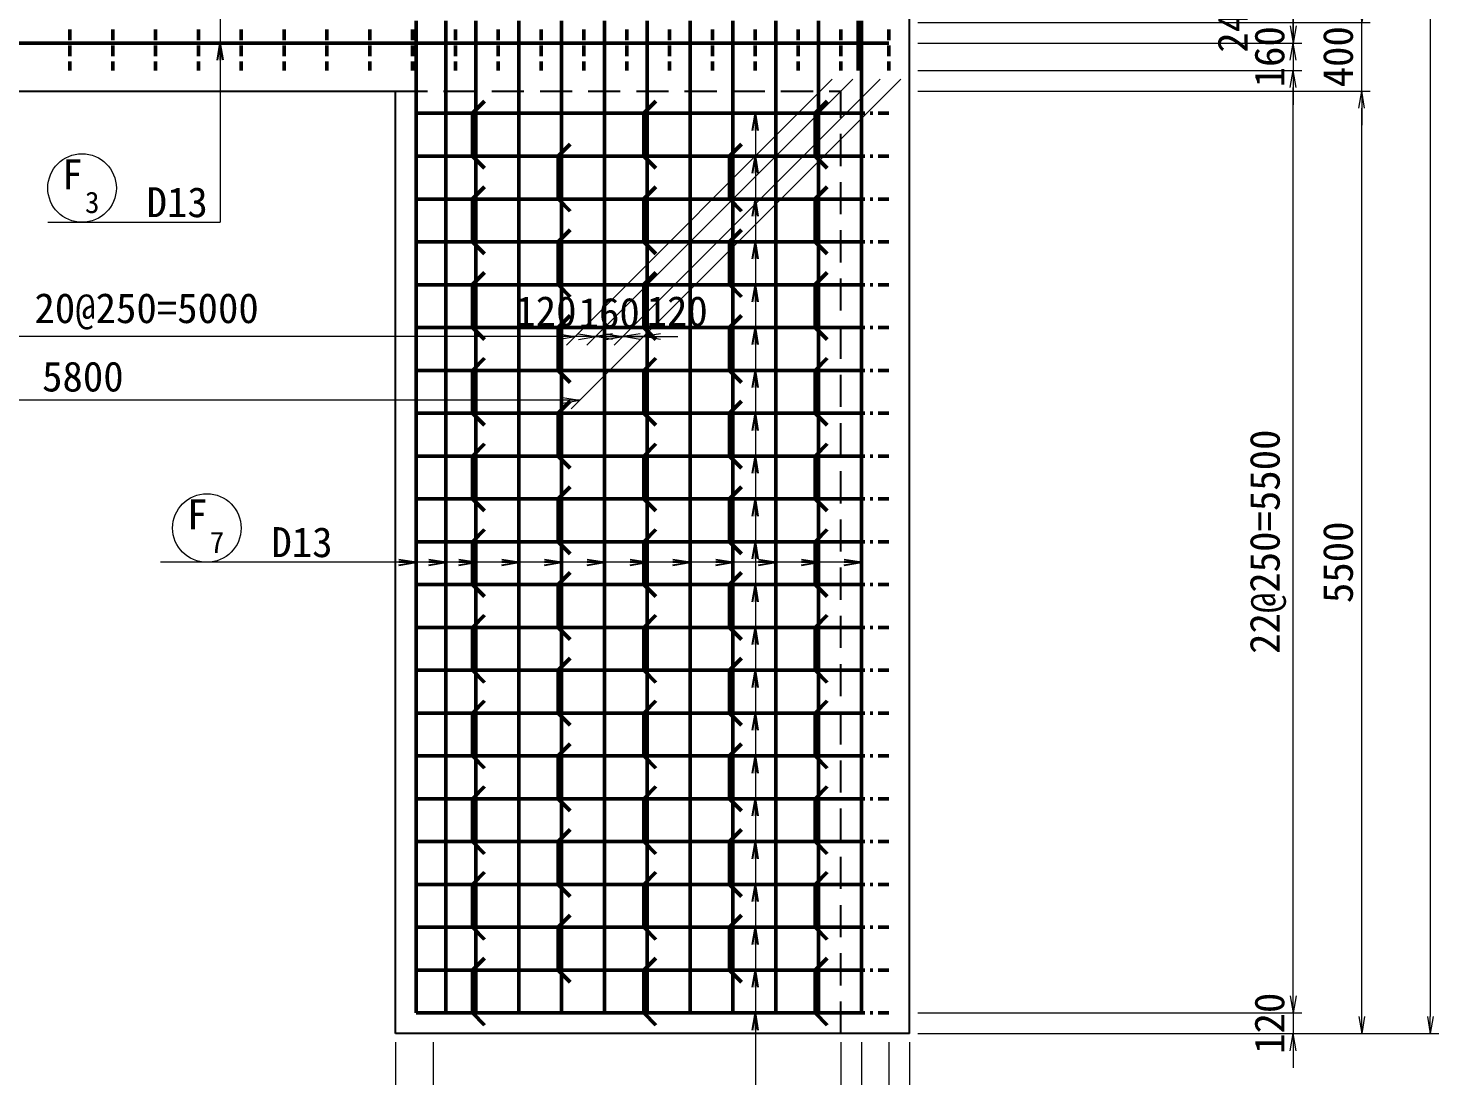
# Model space of a CAD drawing. Header units: millimetres. Extents: x 0 to 126150, y 0 to 29700.
# Drawn here: x 47684 to 55918, y 10265 to 16378 of the extents above; entities that cross this region are included whole.
import ezdxf
from ezdxf.enums import TextEntityAlignment as Align

# ---------------------------------------------------------------- set-up
doc = ezdxf.new("R2010")
doc.units = ezdxf.units.MM
doc.header["$LTSCALE"] = 500
doc.linetypes.add('DASHED2', pattern=[0.375, 0.25, -0.125])
doc.layers.get('Defpoints').update_dxf_attribs({"color": 153})
for name, color, linetype, lineweight in [('D-STR', 3, 'Continuous', 25), ('D-STR-DIM', 7, 'Continuous', 13), ('D-STR-HTXT', 4, 'Continuous', 13), ('D-STR-STR1', 1, 'Continuous', 50), ('D-STR-STR2', 40, 'Continuous', 50), ('D-STR-STR3', 2, 'Continuous', 50), ('D-STR-STR4', 43, 'Continuous', 50), ('D-STR-TXT', 7, 'Continuous', 13)]:
    doc.layers.add(name, color=color, linetype=linetype, lineweight=lineweight)
doc.styles.add('YOKO_GOTHIC', font='')
doc.styles.get('YOKO_GOTHIC').set_extended_font_data('MS Gothic')
doc.dimstyles.new('S50', dxfattribs={"dimscale": 50, "dimtxt": 3.5, "dimasz": 2, "dimexe": 1, "dimexo": 1, "dimgap": 1, "dimtad": 1, "dimdec": 0, "dimzin": 1, "dimdsep": 46, "dimtxsty": 'YOKO_GOTHIC', "dimblk": 'OPEN', "dimcen": 0, "dimclrd": 256, "dimclre": 256, "dimclrt": 256, "dimaunit": 1, "dimadec": 3, "dimazin": 0, "dimtfac": 1, "dimtdec": 0, "dimtix": 1, "dimtmove": 2, "dimatfit": 3, "dimldrblk": 'OPEN', "dimfxl": 1, "dimlwd": -1, "dimlwe": -1, "dimarcsym": 2})

# ---------------------------------------------------------------- blocks, each defined once
blk = doc.blocks.new('_Open')
at = {"color": 0, "linetype": 'ByBlock', "lineweight": -2}
for p, q in [((-1, 0.167), (0, 0)), ((-1, -0.167), (0, 0)), ((0, 0), (-1, 0))]:
    blk.add_line(p, q, dxfattribs=at)
blk = doc.blocks.new('*D268')
at = {"layer": 'D-STR-DIM', "ltscale": 1500, "transparency": 16777216}
for p, q in [((52877.8, 23311.7), (55917.8, 23311.7)), ((55867.8, 23211.7), (55867.8, 10611.7)), ((52877.8, 10511.7), (55917.8, 10511.7))]:
    blk.add_line(p, q, dxfattribs=at)
at = {"layer": 'Defpoints', "color": 0, "ltscale": 1500, "transparency": 16777216}
for p in [(52827.8, 23311.7), (52827.8, 10511.7), (55867.8, 10511.7)]:
    blk.add_point(p, dxfattribs=at)
at = {"layer": 'D-STR-DIM', "ltscale": 1500, "transparency": 16777216, "xscale": 100, "yscale": 100, "zscale": 100}
for p, rotation in [((55867.8, 23311.7), 90), ((55867.8, 10511.7), 270)]:
    blk.add_blockref('_Open', p, dxfattribs=dict(at, rotation=rotation))
at = {"layer": 'D-STR-DIM', "ltscale": 1500, "transparency": 16777216, "insert": (55730.3, 16911.7), "char_height": 175, "attachment_point": 5, "rotation": 90, "style": 'YOKO_GOTHIC'}
blk.add_mtext('12800', dxfattribs=at)
blk = doc.blocks.new('*D273')
at = {"layer": 'D-STR-DIM', "ltscale": 1500, "transparency": 16777216}
for p, q in [((52877.8, 16011.7), (55517.8, 16011.7)), ((55467.8, 10611.7), (55467.8, 15911.7)), ((52877.8, 10511.7), (55517.8, 10511.7))]:
    blk.add_line(p, q, dxfattribs=at)
at = {"layer": 'Defpoints', "color": 0, "ltscale": 1500, "transparency": 16777216}
for p in [(52827.8, 16011.7), (55467.8, 16011.7), (52827.8, 10511.7)]:
    blk.add_point(p, dxfattribs=at)
at = {"layer": 'D-STR-DIM', "ltscale": 1500, "transparency": 16777216, "xscale": 100, "yscale": 100, "zscale": 100}
for p, rotation in [((55467.8, 16011.7), 90), ((55467.8, 10511.7), 270)]:
    blk.add_blockref('_Open', p, dxfattribs=dict(at, rotation=rotation))
at = {"layer": 'D-STR-DIM', "ltscale": 1500, "transparency": 16777216, "insert": (55330.3, 13261.7), "char_height": 175, "attachment_point": 5, "rotation": 90, "style": 'YOKO_GOTHIC'}
blk.add_mtext('5500', dxfattribs=at)
blk = doc.blocks.new('*D274')
at = {"layer": 'D-STR-DIM', "ltscale": 1500, "transparency": 16777216}
for p, q in [((55467.8, 16511.7), (55467.8, 16611.7)), ((52877.8, 16411.7), (55517.8, 16411.7)), ((55467.8, 16011.7), (55467.8, 16411.7)), ((52877.8, 16011.7), (55517.8, 16011.7)), ((55467.8, 15911.7), (55467.8, 15811.7))]:
    blk.add_line(p, q, dxfattribs=at)
at = {"layer": 'Defpoints', "color": 0, "ltscale": 1500, "transparency": 16777216}
for p in [(52827.8, 16411.7), (55467.8, 16411.7), (52827.8, 16011.7)]:
    blk.add_point(p, dxfattribs=at)
at = {"layer": 'D-STR-DIM', "ltscale": 1500, "transparency": 16777216, "xscale": 100, "yscale": 100, "zscale": 100}
for p, rotation in [((55467.8, 16411.7), 270), ((55467.8, 16011.7), 90)]:
    blk.add_blockref('_Open', p, dxfattribs=dict(at, rotation=rotation))
at = {"layer": 'D-STR-DIM', "ltscale": 1500, "transparency": 16777216, "insert": (55330.3, 16211.7), "char_height": 175, "attachment_point": 5, "rotation": 90, "style": 'YOKO_GOTHIC'}
blk.add_mtext('400', dxfattribs=at)
blk = doc.blocks.new('*D278')
at = {"layer": 'D-STR-DIM', "ltscale": 1500, "transparency": 16777216}
for p, q in [((47027.8, 15961.7), (47027.8, 8408)), ((52827.8, 10461.7), (52827.8, 8408)), ((47127.8, 8458), (52727.8, 8458))]:
    blk.add_line(p, q, dxfattribs=at)
at = {"layer": 'Defpoints', "color": 0, "ltscale": 1500, "transparency": 16777216}
for p in [(47027.8, 16011.7), (52827.8, 10511.7), (52827.8, 8458)]:
    blk.add_point(p, dxfattribs=at)
at = {"layer": 'D-STR-DIM', "ltscale": 1500, "transparency": 16777216, "xscale": 100, "yscale": 100, "zscale": 100, "rotation": 180}
blk.add_blockref('_Open', (47027.8, 8458), dxfattribs=at)
at = {"layer": 'D-STR-DIM', "ltscale": 1500, "transparency": 16777216, "xscale": 100, "yscale": 100, "zscale": 100}
blk.add_blockref('_Open', (52827.8, 8458), dxfattribs=at)
at = {"layer": 'D-STR-DIM', "ltscale": 1500, "transparency": 16777216, "insert": (49927.8, 8595.5), "char_height": 175, "attachment_point": 5, "style": 'YOKO_GOTHIC'}
blk.add_mtext('5800', dxfattribs=at)
blk = doc.blocks.new('*D279')
at = {"layer": 'D-STR-DIM', "ltscale": 1500, "transparency": 16777216}
for p, q in [((47027.8, 15961.7), (47027.8, 8808)), ((49827.8, 10461.7), (49827.8, 8808)), ((47127.8, 8858), (49727.8, 8858))]:
    blk.add_line(p, q, dxfattribs=at)
at = {"layer": 'Defpoints', "color": 0, "ltscale": 1500, "transparency": 16777216}
for p in [(47027.8, 16011.7), (49827.8, 10511.7), (49827.8, 8858)]:
    blk.add_point(p, dxfattribs=at)
at = {"layer": 'D-STR-DIM', "ltscale": 1500, "transparency": 16777216, "xscale": 100, "yscale": 100, "zscale": 100, "rotation": 180}
blk.add_blockref('_Open', (47027.8, 8858), dxfattribs=at)
at = {"layer": 'D-STR-DIM', "ltscale": 1500, "transparency": 16777216, "xscale": 100, "yscale": 100, "zscale": 100}
blk.add_blockref('_Open', (49827.8, 8858), dxfattribs=at)
at = {"layer": 'D-STR-DIM', "ltscale": 1500, "transparency": 16777216, "insert": (48427.8, 8995.5), "char_height": 175, "attachment_point": 5, "style": 'YOKO_GOTHIC'}
blk.add_mtext('2800', dxfattribs=at)
blk = doc.blocks.new('*D280')
at = {"layer": 'D-STR-DIM', "ltscale": 1500, "transparency": 16777216}
for p, q in [((52427.8, 10461.7), (52427.8, 8808)), ((52827.8, 10461.7), (52827.8, 8808)), ((52327.8, 8858), (52227.8, 8858)), ((52427.8, 8858), (52827.8, 8858)), ((52927.8, 8858), (53027.8, 8858))]:
    blk.add_line(p, q, dxfattribs=at)
at = {"layer": 'Defpoints', "color": 0, "ltscale": 1500, "transparency": 16777216}
for p in [(52427.8, 10511.7), (52827.8, 10511.7), (52827.8, 8858)]:
    blk.add_point(p, dxfattribs=at)
at = {"layer": 'D-STR-DIM', "ltscale": 1500, "transparency": 16777216, "xscale": 100, "yscale": 100, "zscale": 100}
blk.add_blockref('_Open', (52427.8, 8858), dxfattribs=at)
at = {"layer": 'D-STR-DIM', "ltscale": 1500, "transparency": 16777216, "xscale": 100, "yscale": 100, "zscale": 100, "rotation": 180}
blk.add_blockref('_Open', (52827.8, 8858), dxfattribs=at)
at = {"layer": 'D-STR-DIM', "ltscale": 1500, "transparency": 16777216, "insert": (52627.8, 8995.5), "char_height": 175, "attachment_point": 5, "style": 'YOKO_GOTHIC'}
blk.add_mtext('400', dxfattribs=at)
blk = doc.blocks.new('*D281')
at = {"layer": 'D-STR-DIM', "ltscale": 1500, "transparency": 16777216}
for p, q in [((52707.8, 10461.7), (52707.8, 9208)), ((52827.8, 10461.7), (52827.8, 9208)), ((52607.8, 9258), (52507.8, 9258)), ((52707.8, 9258), (52827.8, 9258)), ((52927.8, 9258), (53027.8, 9258))]:
    blk.add_line(p, q, dxfattribs=at)
at = {"layer": 'Defpoints', "color": 0, "ltscale": 1500, "transparency": 16777216}
for p in [(52707.8, 10511.7), (52827.8, 10511.7), (52827.8, 9258)]:
    blk.add_point(p, dxfattribs=at)
at = {"layer": 'D-STR-DIM', "ltscale": 1500, "transparency": 16777216, "xscale": 100, "yscale": 100, "zscale": 100}
blk.add_blockref('_Open', (52707.8, 9258), dxfattribs=at)
at = {"layer": 'D-STR-DIM', "ltscale": 1500, "transparency": 16777216, "xscale": 100, "yscale": 100, "zscale": 100, "rotation": 180}
blk.add_blockref('_Open', (52827.8, 9258), dxfattribs=at)
at = {"layer": 'D-STR-DIM', "ltscale": 1500, "transparency": 16777216, "insert": (53017.5, 9395.5), "char_height": 175, "attachment_point": 5, "style": 'YOKO_GOTHIC'}
blk.add_mtext('120', dxfattribs=at)
blk = doc.blocks.new('*D282')
at = {"layer": 'D-STR-DIM', "ltscale": 1500, "transparency": 16777216}
for p, q in [((52547.8, 10461.7), (52547.8, 9208)), ((52707.8, 10461.7), (52707.8, 9208)), ((52447.8, 9258), (52347.8, 9258)), ((52547.8, 9258), (52707.8, 9258)), ((52807.8, 9258), (52907.8, 9258))]:
    blk.add_line(p, q, dxfattribs=at)
at = {"layer": 'Defpoints', "color": 0, "ltscale": 1500, "transparency": 16777216}
for p in [(52547.8, 10511.7), (52707.8, 10511.7), (52707.8, 9258)]:
    blk.add_point(p, dxfattribs=at)
at = {"layer": 'D-STR-DIM', "ltscale": 1500, "transparency": 16777216, "xscale": 100, "yscale": 100, "zscale": 100}
blk.add_blockref('_Open', (52547.8, 9258), dxfattribs=at)
at = {"layer": 'D-STR-DIM', "ltscale": 1500, "transparency": 16777216, "xscale": 100, "yscale": 100, "zscale": 100, "rotation": 180}
blk.add_blockref('_Open', (52707.8, 9258), dxfattribs=at)
at = {"layer": 'D-STR-DIM', "ltscale": 1500, "transparency": 16777216, "insert": (52627.8, 9395.5), "char_height": 175, "attachment_point": 5, "style": 'YOKO_GOTHIC'}
blk.add_mtext('160', dxfattribs=at)
blk = doc.blocks.new('*D283')
at = {"layer": 'D-STR-DIM', "ltscale": 1500, "transparency": 16777216}
for p, q in [((49827.8, 10461.7), (49827.8, 8808)), ((52427.8, 10461.7), (52427.8, 8808)), ((52327.8, 8858), (49927.8, 8858))]:
    blk.add_line(p, q, dxfattribs=at)
at = {"layer": 'Defpoints', "color": 0, "ltscale": 1500, "transparency": 16777216}
for p in [(49827.8, 10511.7), (52427.8, 10511.7), (49827.8, 8858)]:
    blk.add_point(p, dxfattribs=at)
at = {"layer": 'D-STR-DIM', "ltscale": 1500, "transparency": 16777216, "xscale": 100, "yscale": 100, "zscale": 100, "rotation": 180}
blk.add_blockref('_Open', (49827.8, 8858), dxfattribs=at)
at = {"layer": 'D-STR-DIM', "ltscale": 1500, "transparency": 16777216, "xscale": 100, "yscale": 100, "zscale": 100}
blk.add_blockref('_Open', (52427.8, 8858), dxfattribs=at)
at = {"layer": 'D-STR-DIM', "ltscale": 1500, "transparency": 16777216, "insert": (51127.8, 8995.5), "char_height": 175, "attachment_point": 5, "style": 'YOKO_GOTHIC'}
blk.add_mtext('2600', dxfattribs=at)
blk = doc.blocks.new('*D284')
at = {"layer": 'D-STR-DIM', "ltscale": 1500, "transparency": 16777216}
for p, q in [((49827.8, 10461.7), (49827.8, 9208)), ((50047.8, 10461.7), (50047.8, 9208)), ((49727.8, 9258), (49627.8, 9258)), ((49827.8, 9258), (50047.8, 9258)), ((50147.8, 9258), (50247.8, 9258))]:
    blk.add_line(p, q, dxfattribs=at)
at = {"layer": 'Defpoints', "color": 0, "ltscale": 1500, "transparency": 16777216}
for p in [(49827.8, 10511.7), (50047.8, 10511.7), (50047.8, 9258)]:
    blk.add_point(p, dxfattribs=at)
at = {"layer": 'D-STR-DIM', "ltscale": 1500, "transparency": 16777216, "xscale": 100, "yscale": 100, "zscale": 100}
blk.add_blockref('_Open', (49827.8, 9258), dxfattribs=at)
at = {"layer": 'D-STR-DIM', "ltscale": 1500, "transparency": 16777216, "xscale": 100, "yscale": 100, "zscale": 100, "rotation": 180}
blk.add_blockref('_Open', (50047.8, 9258), dxfattribs=at)
at = {"layer": 'D-STR-DIM', "ltscale": 1500, "transparency": 16777216, "insert": (49937.8, 9395.5), "char_height": 175, "attachment_point": 5, "style": 'YOKO_GOTHIC'}
blk.add_mtext('220', dxfattribs=at)
blk = doc.blocks.new('*D285')
at = {"layer": 'D-STR-DIM', "ltscale": 1500, "transparency": 16777216}
for p, q in [((50047.8, 10461.7), (50047.8, 9208)), ((52547.8, 10461.7), (52547.8, 9208)), ((52447.8, 9258), (50147.8, 9258))]:
    blk.add_line(p, q, dxfattribs=at)
at = {"layer": 'Defpoints', "color": 0, "ltscale": 1500, "transparency": 16777216}
for p in [(50047.8, 10511.7), (52547.8, 10511.7), (50047.8, 9258)]:
    blk.add_point(p, dxfattribs=at)
at = {"layer": 'D-STR-DIM', "ltscale": 1500, "transparency": 16777216, "xscale": 100, "yscale": 100, "zscale": 100, "rotation": 180}
blk.add_blockref('_Open', (50047.8, 9258), dxfattribs=at)
at = {"layer": 'D-STR-DIM', "ltscale": 1500, "transparency": 16777216, "xscale": 100, "yscale": 100, "zscale": 100}
blk.add_blockref('_Open', (52547.8, 9258), dxfattribs=at)
at = {"layer": 'D-STR-DIM', "ltscale": 1500, "transparency": 16777216, "insert": (51297.8, 9404.8), "char_height": 175, "attachment_point": 5, "style": 'YOKO_GOTHIC'}
blk.add_mtext('10@250=2500', dxfattribs=at)
blk = doc.blocks.new('*D288')
at = {"layer": 'D-STR-DIM', "ltscale": 1500, "transparency": 16777216}
for p, q in [((52877.8, 16131.7), (55117.8, 16131.7)), ((55067.8, 10731.7), (55067.8, 16031.7)), ((52877.8, 10631.7), (55117.8, 10631.7))]:
    blk.add_line(p, q, dxfattribs=at)
at = {"layer": 'Defpoints', "color": 0, "ltscale": 1500, "transparency": 16777216}
for p in [(52827.8, 16131.7), (55067.8, 16131.7), (52827.8, 10631.7)]:
    blk.add_point(p, dxfattribs=at)
at = {"layer": 'D-STR-DIM', "ltscale": 1500, "transparency": 16777216, "xscale": 100, "yscale": 100, "zscale": 100}
for p, rotation in [((55067.8, 16131.7), 90), ((55067.8, 10631.7), 270)]:
    blk.add_blockref('_Open', p, dxfattribs=dict(at, rotation=rotation))
at = {"layer": 'D-STR-DIM', "ltscale": 1500, "transparency": 16777216, "insert": (54920.9, 13381.7), "char_height": 175, "attachment_point": 5, "rotation": 90, "style": 'YOKO_GOTHIC'}
blk.add_mtext('22@250=5500', dxfattribs=at)
blk = doc.blocks.new('*D289')
at = {"layer": 'D-STR-DIM', "ltscale": 1500, "transparency": 16777216}
for p, q in [((55067.8, 10731.7), (55067.8, 10831.7)), ((52877.8, 10631.7), (55117.8, 10631.7)), ((55067.8, 10631.7), (55067.8, 10511.7)), ((52877.8, 10511.7), (55117.8, 10511.7)), ((55067.8, 10411.7), (55067.8, 10311.7))]:
    blk.add_line(p, q, dxfattribs=at)
at = {"layer": 'Defpoints', "color": 0, "ltscale": 1500, "transparency": 16777216}
for p in [(52827.8, 10631.7), (52827.8, 10511.7), (55067.8, 10511.7)]:
    blk.add_point(p, dxfattribs=at)
at = {"layer": 'D-STR-DIM', "ltscale": 1500, "transparency": 16777216, "xscale": 100, "yscale": 100, "zscale": 100}
for p, rotation in [((55067.8, 10631.7), 270), ((55067.8, 10511.7), 90)]:
    blk.add_blockref('_Open', p, dxfattribs=dict(at, rotation=rotation))
at = {"layer": 'D-STR-DIM', "ltscale": 1500, "transparency": 16777216, "insert": (54930.3, 10571.7), "char_height": 175, "attachment_point": 5, "rotation": 90, "style": 'YOKO_GOTHIC'}
blk.add_mtext('120', dxfattribs=at)
blk = doc.blocks.new('*D290')
at = {"layer": 'D-STR-DIM', "ltscale": 1500, "transparency": 16777216}
for p, q in [((55067.8, 16886.7), (55067.8, 16986.7)), ((52877.8, 16786.7), (55117.8, 16786.7)), ((55067.8, 16786.7), (55067.8, 16536.7)), ((52877.8, 16536.7), (55117.8, 16536.7)), ((55067.8, 16436.7), (55067.8, 16336.7))]:
    blk.add_line(p, q, dxfattribs=at)
at = {"layer": 'Defpoints', "color": 0, "ltscale": 1500, "transparency": 16777216}
for p in [(52827.8, 16786.7), (52827.8, 16536.7), (55067.8, 16536.7)]:
    blk.add_point(p, dxfattribs=at)
at = {"layer": 'D-STR-DIM', "ltscale": 1500, "transparency": 16777216, "xscale": 100, "yscale": 100, "zscale": 100}
for p, rotation in [((55067.8, 16786.7), 270), ((55067.8, 16536.7), 90)]:
    blk.add_blockref('_Open', p, dxfattribs=dict(at, rotation=rotation))
at = {"layer": 'D-STR-DIM', "ltscale": 1500, "transparency": 16777216, "insert": (54930.3, 16661.7), "char_height": 175, "attachment_point": 5, "rotation": 90, "style": 'YOKO_GOTHIC'}
blk.add_mtext('250', dxfattribs=at)
blk = doc.blocks.new('*D291')
at = {"layer": 'D-STR-DIM', "ltscale": 1500, "transparency": 16777216}
for p, q in [((55067.8, 16391.7), (55067.8, 16491.7)), ((52877.8, 16291.7), (55117.8, 16291.7)), ((55067.8, 16291.7), (55067.8, 16131.7)), ((52877.8, 16131.7), (55117.8, 16131.7)), ((55067.8, 16031.7), (55067.8, 15931.7))]:
    blk.add_line(p, q, dxfattribs=at)
at = {"layer": 'Defpoints', "color": 0, "ltscale": 1500, "transparency": 16777216}
for p in [(52827.8, 16291.7), (52827.8, 16131.7), (55067.8, 16131.7)]:
    blk.add_point(p, dxfattribs=at)
at = {"layer": 'D-STR-DIM', "ltscale": 1500, "transparency": 16777216, "xscale": 100, "yscale": 100, "zscale": 100}
for p, rotation in [((55067.8, 16291.7), 270), ((55067.8, 16131.7), 90)]:
    blk.add_blockref('_Open', p, dxfattribs=dict(at, rotation=rotation))
at = {"layer": 'D-STR-DIM', "ltscale": 1500, "transparency": 16777216, "insert": (54930.3, 16211.7), "char_height": 175, "attachment_point": 5, "rotation": 90, "style": 'YOKO_GOTHIC'}
blk.add_mtext('160', dxfattribs=at)
blk = doc.blocks.new('*D293')
at = {"layer": 'D-STR-DIM', "ltscale": 1500, "transparency": 16777216}
for p, q in [((55067.8, 16636.7), (55067.8, 16736.7)), ((52877.8, 16536.7), (55117.8, 16536.7)), ((55067.8, 16536.7), (55067.8, 16291.7)), ((52877.8, 16291.7), (55117.8, 16291.7)), ((55067.8, 16191.7), (55067.8, 16091.7))]:
    blk.add_line(p, q, dxfattribs=at)
at = {"layer": 'Defpoints', "color": 0, "ltscale": 1500, "transparency": 16777216}
for p in [(52827.8, 16536.7), (52827.8, 16291.7), (55067.8, 16291.7)]:
    blk.add_point(p, dxfattribs=at)
at = {"layer": 'D-STR-DIM', "ltscale": 1500, "transparency": 16777216, "xscale": 100, "yscale": 100, "zscale": 100}
for p, rotation in [((55067.8, 16536.7), 270), ((55067.8, 16291.7), 90)]:
    blk.add_blockref('_Open', p, dxfattribs=dict(at, rotation=rotation))
at = {"layer": 'D-STR-DIM', "ltscale": 1500, "transparency": 16777216, "insert": (54715.3, 16414.2), "char_height": 175, "attachment_point": 5, "rotation": 90, "style": 'YOKO_GOTHIC'}
blk.add_mtext('245', dxfattribs=at)
blk = doc.blocks.new('*D206')
at = {"layer": 'D-STR-DIM', "ltscale": 1500, "transparency": 16777216}
for p, q in [((46977.8, 16081.7), (45053.2, 14157)), ((52777.8, 16081.7), (50853.2, 14157)), ((50803.2, 14207), (45203.2, 14207))]:
    blk.add_line(p, q, dxfattribs=at)
at = {"layer": 'Defpoints', "color": 0, "ltscale": 1500, "transparency": 16777216}
for p in [(47027.8, 16131.7), (52827.8, 16131.7), (45103.2, 14207)]:
    blk.add_point(p, dxfattribs=at)
at = {"layer": 'D-STR-DIM', "ltscale": 1500, "transparency": 16777216, "xscale": 100, "yscale": 100, "zscale": 100, "rotation": 180}
blk.add_blockref('_Open', (45103.2, 14207), dxfattribs=at)
at = {"layer": 'D-STR-DIM', "ltscale": 1500, "transparency": 16777216, "xscale": 100, "yscale": 100, "zscale": 100}
blk.add_blockref('_Open', (50903.2, 14207), dxfattribs=at)
at = {"layer": 'D-STR-DIM', "ltscale": 1500, "transparency": 16777216, "insert": (48003.2, 14344.5), "char_height": 175, "attachment_point": 5, "style": 'YOKO_GOTHIC'}
blk.add_mtext('5800', dxfattribs=at)
blk = doc.blocks.new('*D207')
at = {"layer": 'D-STR-DIM', "ltscale": 1500, "transparency": 16777216}
for p, q in [((52377.8, 16081.7), (50825.3, 14529.1)), ((52497.8, 16081.7), (50945.3, 14529.1)), ((50775.3, 14579.1), (50675.3, 14579.1)), ((50995.3, 14579.1), (50875.3, 14579.1)), ((51095.3, 14579.1), (51195.3, 14579.1))]:
    blk.add_line(p, q, dxfattribs=at)
at = {"layer": 'Defpoints', "color": 0, "ltscale": 1500, "transparency": 16777216}
for p in [(52427.8, 16131.7), (52547.8, 16131.7), (50875.3, 14579.1)]:
    blk.add_point(p, dxfattribs=at)
at = {"layer": 'D-STR-DIM', "ltscale": 1500, "transparency": 16777216, "xscale": 100, "yscale": 100, "zscale": 100}
blk.add_blockref('_Open', (50875.3, 14579.1), dxfattribs=at)
at = {"layer": 'D-STR-DIM', "ltscale": 1500, "transparency": 16777216, "xscale": 100, "yscale": 100, "zscale": 100, "rotation": 180}
blk.add_blockref('_Open', (50995.3, 14579.1), dxfattribs=at)
at = {"layer": 'D-STR-DIM', "ltscale": 1500, "transparency": 16777216, "insert": (50706.1, 14725.9), "char_height": 175, "attachment_point": 5, "style": 'YOKO_GOTHIC'}
blk.add_mtext('120', dxfattribs=at)
blk = doc.blocks.new('*D208')
at = {"layer": 'D-STR-DIM', "ltscale": 1500, "transparency": 16777216}
for p, q in [((52497.8, 16081.7), (50945.3, 14529.1)), ((52657.8, 16081.7), (51105.3, 14529.1)), ((50895.3, 14579.1), (50795.3, 14579.1)), ((51155.3, 14579.1), (50995.3, 14579.1)), ((51255.3, 14579.1), (51355.3, 14579.1))]:
    blk.add_line(p, q, dxfattribs=at)
at = {"layer": 'Defpoints', "color": 0, "ltscale": 1500, "transparency": 16777216}
for p in [(52547.8, 16131.7), (52707.8, 16131.7), (50995.3, 14579.1)]:
    blk.add_point(p, dxfattribs=at)
at = {"layer": 'D-STR-DIM', "ltscale": 1500, "transparency": 16777216, "xscale": 100, "yscale": 100, "zscale": 100}
blk.add_blockref('_Open', (50995.3, 14579.1), dxfattribs=at)
at = {"layer": 'D-STR-DIM', "ltscale": 1500, "transparency": 16777216, "xscale": 100, "yscale": 100, "zscale": 100, "rotation": 180}
blk.add_blockref('_Open', (51155.3, 14579.1), dxfattribs=at)
at = {"layer": 'D-STR-DIM', "ltscale": 1500, "transparency": 16777216, "insert": (51075.3, 14716.6), "char_height": 175, "attachment_point": 5, "style": 'YOKO_GOTHIC'}
blk.add_mtext('160', dxfattribs=at)
blk = doc.blocks.new('*D209')
at = {"layer": 'D-STR-DIM', "ltscale": 1500, "transparency": 16777216}
for p, q in [((52657.8, 16081.7), (51105.3, 14529.1)), ((52777.8, 16081.7), (51225.3, 14529.1)), ((51055.3, 14579.1), (50955.3, 14579.1)), ((51275.3, 14579.1), (51155.3, 14579.1)), ((51375.3, 14579.1), (51475.3, 14579.1))]:
    blk.add_line(p, q, dxfattribs=at)
at = {"layer": 'Defpoints', "color": 0, "ltscale": 1500, "transparency": 16777216}
for p in [(52707.8, 16131.7), (52827.8, 16131.7), (51155.3, 14579.1)]:
    blk.add_point(p, dxfattribs=at)
at = {"layer": 'D-STR-DIM', "ltscale": 1500, "transparency": 16777216, "xscale": 100, "yscale": 100, "zscale": 100}
blk.add_blockref('_Open', (51155.3, 14579.1), dxfattribs=at)
at = {"layer": 'D-STR-DIM', "ltscale": 1500, "transparency": 16777216, "xscale": 100, "yscale": 100, "zscale": 100, "rotation": 180}
blk.add_blockref('_Open', (51275.3, 14579.1), dxfattribs=at)
at = {"layer": 'D-STR-DIM', "ltscale": 1500, "transparency": 16777216, "insert": (51472.3, 14725.9), "char_height": 175, "attachment_point": 5, "style": 'YOKO_GOTHIC'}
blk.add_mtext('120', dxfattribs=at)
blk = doc.blocks.new('*D210')
at = {"layer": 'D-STR-DIM', "ltscale": 1500, "transparency": 16777216}
for p, q in [((47377.8, 16081.7), (45825.3, 14529.1)), ((52377.8, 16081.7), (50825.3, 14529.1)), ((50775.3, 14579.1), (45975.3, 14579.1))]:
    blk.add_line(p, q, dxfattribs=at)
at = {"layer": 'Defpoints', "color": 0, "ltscale": 1500, "transparency": 16777216}
for p in [(47427.8, 16131.7), (52427.8, 16131.7), (45875.3, 14579.1)]:
    blk.add_point(p, dxfattribs=at)
at = {"layer": 'D-STR-DIM', "ltscale": 1500, "transparency": 16777216, "xscale": 100, "yscale": 100, "zscale": 100, "rotation": 180}
blk.add_blockref('_Open', (45875.3, 14579.1), dxfattribs=at)
at = {"layer": 'D-STR-DIM', "ltscale": 1500, "transparency": 16777216, "xscale": 100, "yscale": 100, "zscale": 100}
blk.add_blockref('_Open', (50875.3, 14579.1), dxfattribs=at)
at = {"layer": 'D-STR-DIM', "ltscale": 1500, "transparency": 16777216, "insert": (48375.3, 14725.9), "char_height": 175, "attachment_point": 5, "style": 'YOKO_GOTHIC'}
blk.add_mtext('20@250=5000', dxfattribs=at)

msp = doc.modelspace()

# ---------------------------------------------------------------- linework, layer by layer
at = {"layer": 'D-STR'}
for p, q in [((52827.8, 10511.7), (52827.8, 23311.7)), ((52827.8, 13211.7), (52827.8, 20311.7)), ((47027.8, 16011.7), (49827.8, 16011.7)), ((49827.8, 10511.7), (49827.8, 16011.7)), ((52427.8, 10511.7), (49827.8, 10511.7))]:
    msp.add_line(p, q, dxfattribs=at)
at = {"layer": 'D-STR', "linetype": 'DASHED2', "ltscale": 1.5}
for p in [(49827.8, 16011.7), (52427.8, 10511.7)]:
    msp.add_line(p, (52427.8, 16011.7), dxfattribs=at)
at = {"layer": 'D-STR', "ltscale": 100}
msp.add_line((52827.8, 10511.7), (52427.8, 10511.7), dxfattribs=at)
at = {"layer": 'D-STR-HTXT'}
for p, q in [((47798.6, 15245.7), (48805.2, 15245.7)), ((52547.8, 13261.7), (48455.5, 13261.7))]:
    msp.add_line(p, q, dxfattribs=at)
at = {"layer": 'D-STR-HTXT', "color": 6}
for centre in [(47998.6, 15445.7), (48727.1, 13461.7)]:
    msp.add_circle(centre, 200, dxfattribs=at)
at = {"layer": 'D-STR-STR1', "ltscale": 0.01}
for p, q in [((52707.8, 16291.7), (47157.8, 16291.7)), ((52567.8, 15881.7), (49947.8, 15881.7)), ((52567.8, 15631.7), (49947.8, 15631.7)), ((52567.8, 15381.7), (49947.8, 15381.7)), ((52567.8, 15131.7), (49947.8, 15131.7)), ((52567.8, 14881.7), (49947.8, 14881.7)), ((52567.8, 14631.7), (49947.8, 14631.7)), ((52567.8, 14381.7), (49947.8, 14381.7)), ((52567.8, 14131.7), (49947.8, 14131.7)), ((52567.8, 13881.7), (49947.8, 13881.7)), ((52567.8, 13631.7), (49947.8, 13631.7)), ((52567.8, 13381.7), (49947.8, 13381.7)), ((52567.8, 13131.7), (49947.8, 13131.7)), ((52567.8, 12881.7), (49947.8, 12881.7)), ((52567.8, 12631.7), (49947.8, 12631.7)), ((52567.8, 12381.7), (49947.8, 12381.7)), ((52567.8, 12131.7), (49947.8, 12131.7)), ((52567.8, 11881.7), (49947.8, 11881.7)), ((52567.8, 11631.7), (49947.8, 11631.7)), ((52567.8, 11381.7), (49947.8, 11381.7)), ((52567.8, 11131.7), (49947.8, 11131.7)), ((52567.8, 10881.7), (49947.8, 10881.7)), ((52567.8, 10631.7), (49947.8, 10631.7))]:
    msp.add_line(p, q, dxfattribs=at)
at = {"layer": 'D-STR-STR1', "linetype": 'DASHED2', "ltscale": 0.5}
for p, q in [((52707.8, 15881.7), (52597.8, 15881.7)), ((52707.8, 15631.7), (52597.8, 15631.7)), ((52707.8, 15381.7), (52597.8, 15381.7)), ((52707.8, 15131.7), (52597.8, 15131.7)), ((52707.8, 14881.7), (52597.8, 14881.7)), ((52707.8, 14631.7), (52597.8, 14631.7)), ((52707.8, 14381.7), (52597.8, 14381.7)), ((52707.8, 14131.7), (52597.8, 14131.7)), ((52707.8, 13881.7), (52597.8, 13881.7)), ((52707.8, 13631.7), (52597.8, 13631.7)), ((52707.8, 13381.7), (52597.8, 13381.7)), ((52707.8, 13131.7), (52597.8, 13131.7)), ((52707.8, 12881.7), (52597.8, 12881.7)), ((52707.8, 12631.7), (52597.8, 12631.7)), ((52707.8, 12381.7), (52597.8, 12381.7)), ((52707.8, 12131.7), (52597.8, 12131.7)), ((52707.8, 11881.7), (52597.8, 11881.7)), ((52707.8, 11631.7), (52597.8, 11631.7)), ((52707.8, 11381.7), (52597.8, 11381.7)), ((52707.8, 11131.7), (52597.8, 11131.7)), ((52707.8, 10881.7), (52597.8, 10881.7)), ((52707.8, 10631.7), (52597.8, 10631.7))]:
    msp.add_line(p, q, dxfattribs=at)
at = {"layer": 'D-STR-STR2'}
for p, q in [((49947.8, 16421.7), (49947.8, 10631.7)), ((50122.8, 16421.7), (50122.8, 10631.7)), ((50297.8, 16421.7), (50297.8, 10631.7)), ((50547.8, 16421.7), (50547.8, 10631.7)), ((50797.8, 16421.7), (50797.8, 10631.7)), ((51047.8, 16421.7), (51047.8, 10631.7)), ((51297.8, 16421.7), (51297.8, 10631.7)), ((51547.8, 16421.7), (51547.8, 10631.7)), ((51797.8, 16421.7), (51797.8, 10631.7)), ((52047.8, 16421.7), (52047.8, 10631.7)), ((52297.8, 16421.7), (52297.8, 10631.7)), ((52527.8, 16131.7), (52527.8, 16421.7)), ((52547.8, 16421.7), (52547.8, 10631.7))]:
    msp.add_line(p, q, dxfattribs=at)
at = {"layer": 'D-STR-STR3'}
for points in [[(50348.2, 15561.1), (50277.5, 15631.8), (50277.5, 15881.8), (50348.2, 15952.5)], [(51348.2, 15561.1), (51277.5, 15631.8), (51277.5, 15881.8), (51348.2, 15952.5)], [(52348.2, 15561.1), (52277.5, 15631.8), (52277.5, 15881.8), (52348.2, 15952.5)], [(50848.2, 15311.1), (50777.5, 15381.8), (50777.5, 15631.8), (50848.2, 15702.5)], [(51848.2, 15311.1), (51777.5, 15381.8), (51777.5, 15631.8), (51848.2, 15702.5)], [(50348.2, 15061.1), (50277.5, 15131.8), (50277.5, 15381.8), (50348.2, 15452.5)], [(51348.2, 15061.1), (51277.5, 15131.8), (51277.5, 15381.8), (51348.2, 15452.5)], [(52348.2, 15061.1), (52277.5, 15131.8), (52277.5, 15381.8), (52348.2, 15452.5)], [(50848.2, 14811.1), (50777.5, 14881.8), (50777.5, 15131.8), (50848.2, 15202.5)], [(51848.2, 14811.1), (51777.5, 14881.8), (51777.5, 15131.8), (51848.2, 15202.5)], [(50348.2, 14561.1), (50277.5, 14631.8), (50277.5, 14881.8), (50348.2, 14952.5)], [(51348.2, 14561.1), (51277.5, 14631.8), (51277.5, 14881.8), (51348.2, 14952.5)], [(52348.2, 14561.1), (52277.5, 14631.8), (52277.5, 14881.8), (52348.2, 14952.5)], [(50848.2, 14311.1), (50777.5, 14381.8), (50777.5, 14631.8), (50848.2, 14702.5)], [(51848.2, 14311.1), (51777.5, 14381.8), (51777.5, 14631.8), (51848.2, 14702.5)], [(50348.2, 14061.1), (50277.5, 14131.8), (50277.5, 14381.8), (50348.2, 14452.5)], [(51348.2, 14061.1), (51277.5, 14131.8), (51277.5, 14381.8), (51348.2, 14452.5)], [(52348.2, 14061.1), (52277.5, 14131.8), (52277.5, 14381.8), (52348.2, 14452.5)], [(50848.2, 13811.1), (50777.5, 13881.8), (50777.5, 14131.8), (50848.2, 14202.5)], [(51848.2, 13811.1), (51777.5, 13881.8), (51777.5, 14131.8), (51848.2, 14202.5)], [(50348.2, 13561.1), (50277.5, 13631.8), (50277.5, 13881.8), (50348.2, 13952.5)], [(51348.2, 13561.1), (51277.5, 13631.8), (51277.5, 13881.8), (51348.2, 13952.5)], [(52348.2, 13561.1), (52277.5, 13631.8), (52277.5, 13881.8), (52348.2, 13952.5)], [(50848.2, 13311.1), (50777.5, 13381.8), (50777.5, 13631.8), (50848.2, 13702.5)], [(51848.2, 13311.1), (51777.5, 13381.8), (51777.5, 13631.8), (51848.2, 13702.5)], [(50348.2, 13061.1), (50277.5, 13131.8), (50277.5, 13381.8), (50348.2, 13452.5)], [(51348.2, 13061.1), (51277.5, 13131.8), (51277.5, 13381.8), (51348.2, 13452.5)], [(52348.2, 13061.1), (52277.5, 13131.8), (52277.5, 13381.8), (52348.2, 13452.5)], [(50848.2, 12811.1), (50777.5, 12881.8), (50777.5, 13131.8), (50848.2, 13202.5)], [(51848.2, 12811.1), (51777.5, 12881.8), (51777.5, 13131.8), (51848.2, 13202.5)], [(50348.2, 12561.1), (50277.5, 12631.8), (50277.5, 12881.8), (50348.2, 12952.5)], [(51348.2, 12561.1), (51277.5, 12631.8), (51277.5, 12881.8), (51348.2, 12952.5)], [(52348.2, 12561.1), (52277.5, 12631.8), (52277.5, 12881.8), (52348.2, 12952.5)], [(50848.2, 12311.1), (50777.5, 12381.8), (50777.5, 12631.8), (50848.2, 12702.5)], [(51848.2, 12311.1), (51777.5, 12381.8), (51777.5, 12631.8), (51848.2, 12702.5)], [(50348.2, 12061.1), (50277.5, 12131.8), (50277.5, 12381.8), (50348.2, 12452.5)], [(51348.2, 12061.1), (51277.5, 12131.8), (51277.5, 12381.8), (51348.2, 12452.5)], [(52348.2, 12061.1), (52277.5, 12131.8), (52277.5, 12381.8), (52348.2, 12452.5)], [(50848.2, 11811.1), (50777.5, 11881.8), (50777.5, 12131.8), (50848.2, 12202.5)], [(51848.2, 11811.1), (51777.5, 11881.8), (51777.5, 12131.8), (51848.2, 12202.5)], [(50348.2, 11561.1), (50277.5, 11631.8), (50277.5, 11881.8), (50348.2, 11952.5)], [(51348.2, 11561.1), (51277.5, 11631.8), (51277.5, 11881.8), (51348.2, 11952.5)], [(52348.2, 11561.1), (52277.5, 11631.8), (52277.5, 11881.8), (52348.2, 11952.5)], [(50848.2, 11311.1), (50777.5, 11381.8), (50777.5, 11631.8), (50848.2, 11702.5)], [(51848.2, 11311.1), (51777.5, 11381.8), (51777.5, 11631.8), (51848.2, 11702.5)], [(50348.2, 11061.1), (50277.5, 11131.8), (50277.5, 11381.8), (50348.2, 11452.5)], [(51348.2, 11061.1), (51277.5, 11131.8), (51277.5, 11381.8), (51348.2, 11452.5)], [(52348.2, 11061.1), (52277.5, 11131.8), (52277.5, 11381.8), (52348.2, 11452.5)], [(50848.2, 10811.1), (50777.5, 10881.8), (50777.5, 11131.8), (50848.2, 11202.5)], [(51848.2, 10811.1), (51777.5, 10881.8), (51777.5, 11131.8), (51848.2, 11202.5)], [(50348.2, 10561.1), (50277.5, 10631.8), (50277.5, 10881.8), (50348.2, 10952.5)], [(51348.2, 10561.1), (51277.5, 10631.8), (51277.5, 10881.8), (51348.2, 10952.5)], [(52348.2, 10561.1), (52277.5, 10631.8), (52277.5, 10881.8), (52348.2, 10952.5)]]:
    msp.add_lwpolyline(points, dxfattribs=at)
at = {"layer": 'D-STR-STR4', "linetype": 'DASHED2', "ltscale": 0.5}
for p, q in [((47927.8, 16371.7), (47927.8, 16131.7)), ((48177.8, 16371.7), (48177.8, 16131.7)), ((48427.8, 16371.7), (48427.8, 16131.7)), ((48677.8, 16371.7), (48677.8, 16131.7)), ((48927.8, 16371.7), (48927.8, 16131.7)), ((49177.8, 16371.7), (49177.8, 16131.7)), ((49427.8, 16371.7), (49427.8, 16131.7)), ((49677.8, 16371.7), (49677.8, 16131.7)), ((49927.8, 16371.7), (49927.8, 16131.7)), ((50177.8, 16371.7), (50177.8, 16131.7)), ((50427.8, 16371.7), (50427.8, 16131.7)), ((50677.8, 16371.7), (50677.8, 16131.7)), ((50927.8, 16371.7), (50927.8, 16131.7)), ((51177.8, 16371.7), (51177.8, 16131.7)), ((51427.8, 16371.7), (51427.8, 16131.7)), ((51677.8, 16371.7), (51677.8, 16131.7)), ((51927.8, 16371.7), (51927.8, 16131.7)), ((52177.8, 16371.7), (52177.8, 16131.7)), ((52427.8, 16371.7), (52427.8, 16131.7)), ((52547.8, 16371.7), (52547.8, 16131.7)), ((52707.8, 16371.7), (52707.8, 16131.7))]:
    msp.add_line(p, q, dxfattribs=at)

# ---------------------------------------------------------------- texts
at = {"layer": 'D-STR-TXT', "color": 6, "style": 'YOKO_GOTHIC'}
for s, height, p in [('F', 175, (47942.4, 15437.4)), ('3', 125, (48058, 15299.6)), ('F', 175, (48670.8, 13453.4)), ('7', 125, (48786.5, 13315.6))]:
    msp.add_text(s, height=height, dxfattribs=at).set_placement(p, align=Align.CENTER)
for p in [(48375.2, 15275.7), (49103.6, 13291.7)]:
    msp.add_text('D13', height=175, dxfattribs=at).set_placement(p)

# ---------------------------------------------------------------- dimensions: what is measured, and where the dimension line sits
at = {"layer": 'D-STR-DIM', "ltscale": 1500}
for base, p1, p2, angle, picture, middle in [((55867.8, 10511.7), (52827.8, 23311.7), (52827.8, 10511.7), 90, '*D268', (55730.3, 16911.7)), ((55067.8, 16536.7), (52827.8, 16786.7), (52827.8, 16536.7), 270, '*D290', (54930.3, 16661.7)), ((55467.8, 16411.7), (52827.8, 16011.7), (52827.8, 16411.7), 270, '*D274', (55330.3, 16211.7)), ((55067.8, 16131.7), (52827.8, 16291.7), (52827.8, 16131.7), 270, '*D291', (54930.3, 16211.7)), ((45103.2, 14207), (52827.8, 16131.7), (47027.8, 16131.7), 180, '*D206', (48003.2, 14344.5)), ((50995.3, 14579.1), (52707.8, 16131.7), (52547.8, 16131.7), 180, '*D208', (51075.3, 14716.6)), ((55467.8, 16011.7), (52827.8, 10511.7), (52827.8, 16011.7), 270, '*D273', (55330.3, 13261.7)), ((55067.8, 10511.7), (52827.8, 10631.7), (52827.8, 10511.7), 270, '*D289', (54930.3, 10571.7)), ((49827.8, 8858), (52427.8, 10511.7), (49827.8, 10511.7), 180, '*D283', (51127.8, 8995.5))]:
    dim = msp.add_linear_dim(base=base, p1=p1, p2=p2, angle=angle, dimstyle='S50', dxfattribs=at)
    dim.commit()
    dim.dimension.update_dxf_attribs({"geometry": picture, "text_midpoint": middle})
for base, p1, p2, angle, picture, middle in [((55067.8, 16291.7), (52827.8, 16536.7), (52827.8, 16291.7), 270, '*D293', (54715.3, 16414.2)), ((50875.3, 14579.1), (52547.8, 16131.7), (52427.8, 16131.7), 180, '*D207', (50706.1, 14725.9)), ((51155.3, 14579.1), (52827.8, 16131.7), (52707.8, 16131.7), 180, '*D209', (51472.3, 14725.9))]:
    dim = msp.add_linear_dim(base=base, p1=p1, p2=p2, angle=angle, dimstyle='S50', dxfattribs=at)
    dim.commit()
    dim.dimension.update_dxf_attribs({"geometry": picture, "text_midpoint": middle, "dimtype": 160})
for base, p1, p2, angle, text, picture, middle in [((45875.3, 14579.1), (52427.8, 16131.7), (47427.8, 16131.7), 180, '20@250=<>', '*D210', (48375.3, 14725.9)), ((55067.8, 16131.7), (52827.8, 10631.7), (52827.8, 16131.7), 270, '22@250=<>', '*D288', (54920.9, 13381.7)), ((50047.8, 9258), (52547.8, 10511.7), (50047.8, 10511.7), 180, '10@250=<>', '*D285', (51297.8, 9404.8))]:
    dim = msp.add_linear_dim(base=base, p1=p1, p2=p2, angle=angle, text=text, dimstyle='S50', dxfattribs=at)
    dim.commit()
    dim.dimension.update_dxf_attribs({"geometry": picture, "text_midpoint": middle})
for base, p1, p2, picture, middle in [((52827.8, 8458), (47027.8, 16011.7), (52827.8, 10511.7), '*D278', (49927.8, 8595.5)), ((49827.8, 8858), (47027.8, 16011.7), (49827.8, 10511.7), '*D279', (48427.8, 8995.5)), ((50047.8, 9258), (49827.8, 10511.7), (50047.8, 10511.7), '*D284', (49937.8, 9395.5)), ((52827.8, 8858), (52427.8, 10511.7), (52827.8, 10511.7), '*D280', (52627.8, 8995.5)), ((52707.8, 9258), (52547.8, 10511.7), (52707.8, 10511.7), '*D282', (52627.8, 9395.5))]:
    dim = msp.add_linear_dim(base=base, p1=p1, p2=p2, dimstyle='S50', dxfattribs=at)
    dim.commit()
    dim.dimension.update_dxf_attribs({"geometry": picture, "text_midpoint": middle})
dim = msp.add_linear_dim(base=(52827.8, 9258), p1=(52707.8, 10511.7), p2=(52827.8, 10511.7), dimstyle='S50', dxfattribs=at)
dim.commit()
dim.dimension.update_dxf_attribs({"geometry": '*D281', "text_midpoint": (53017.5, 9395.5), "dimtype": 160})

# ---------------------------------------------------------------- leaders
at = {"layer": 'D-STR-HTXT'}
for points in [[(48805.2, 16786.7), (48805.2, 15245.7)], [(48805.2, 16536.7), (48805.2, 15853.8)], [(48805.2, 16291.7), (48805.2, 15608.8)], [(51929.1, 15881.7), (51929.1, 9818.7)], [(51929.1, 15631.7), (51929.1, 15212)], [(51929.1, 15381.7), (51929.1, 14962)], [(51929.1, 15131.7), (51929.1, 14712)], [(51929.1, 14881.7), (51929.1, 14462)], [(51929.1, 14631.7), (51929.1, 14212)], [(51929.1, 14381.7), (51929.1, 13962)], [(51929.1, 14131.7), (51929.1, 13712)], [(51929.1, 13881.7), (51929.1, 13462)], [(51929.1, 13631.7), (51929.1, 13212)], [(51929.1, 13381.7), (51929.1, 12962)], [(49947.8, 13261.7), (49280.7, 13261.7)], [(50122.8, 13261.7), (49455.7, 13261.7)], [(50297.8, 13261.7), (49705.7, 13261.7)], [(50547.8, 13261.7), (49955.7, 13261.7)], [(50797.8, 13261.7), (50205.7, 13261.7)], [(51047.8, 13261.7), (50455.7, 13261.7)], [(51297.8, 13261.7), (50705.7, 13261.7)], [(51547.8, 13261.7), (50955.7, 13261.7)], [(51797.8, 13261.7), (51205.7, 13261.7)], [(52047.8, 13261.7), (51455.7, 13261.7)], [(52297.8, 13261.7), (51705.7, 13261.7)], [(52547.8, 13261.7), (51955.7, 13261.7)], [(51929.1, 13131.7), (51929.1, 12712)], [(51929.1, 12881.7), (51929.1, 12462)], [(51929.1, 12631.7), (51929.1, 12212)], [(51929.1, 12381.7), (51929.1, 11962)], [(51929.1, 12131.7), (51929.1, 11712)], [(51929.1, 11881.7), (51929.1, 11462)], [(51929.1, 11631.7), (51929.1, 11212)], [(51929.1, 11381.7), (51929.1, 10962)], [(51929.1, 11131.7), (51929.1, 10712)], [(51929.1, 10881.7), (51929.1, 10462)], [(51929.1, 10631.7), (51929.1, 10212)]]:
    msp.add_leader(points, dimstyle='S50', dxfattribs=at)

doc.saveas('drawing.dxf')
